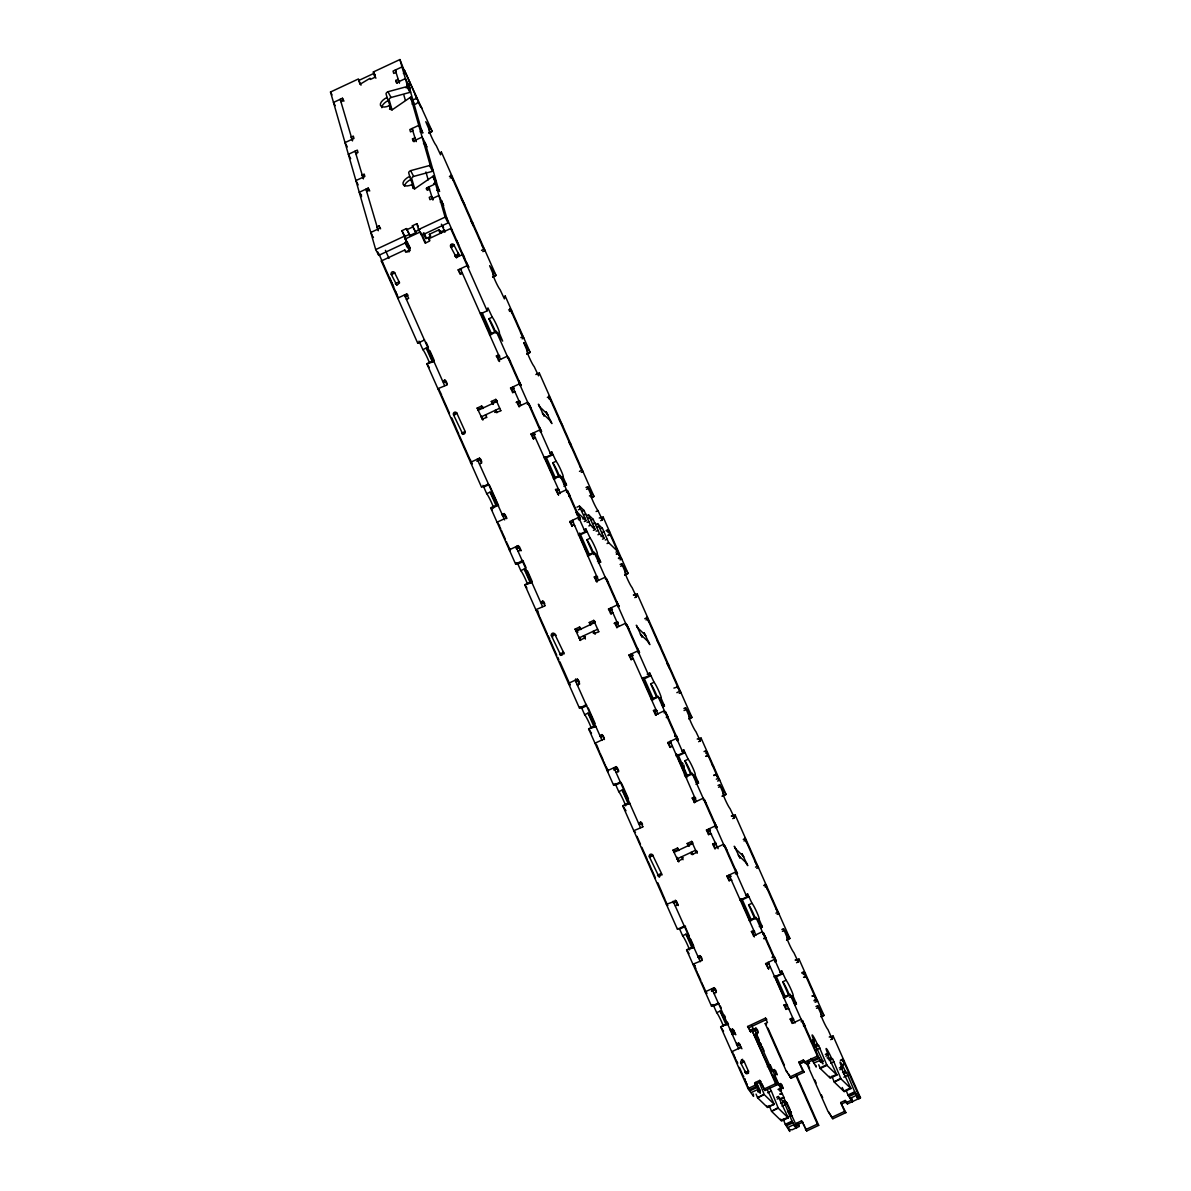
<?xml version="1.0" encoding="UTF-8"?>
<svg xmlns="http://www.w3.org/2000/svg" width="1191" height="1191" viewBox="0 0 1191 1191"><rect width="100%" height="100%" fill="white"/><g stroke="black" fill="none" stroke-linecap="round" stroke-linejoin="round"><path stroke-width="1.5" d="M584.319 521.554L586.091 520.69L577.114 512.175L575.863 512.755M588.488 514.959L595.187 529.504M597.956 534.759L599.579 533.91L604.284 538.377L597.569 523.638L602.601 528.625L608.646 542.664L617.608 551.373L615.941 552.162M441.265 151.942L440.566 154.8L436.219 145.54A8.679 0.774 64.9 0 1 431.276 136.355A8.679 0.774 64.9 0 1 429.355 130.072L425.783 121.705L432.095 131.233L428.745 132.797M424.577 339.926L417.728 343.216L418.041 342.353M480.807 312.667L480.494 313.918L487.208 310.777L487.923 307.918L492.27 317.178A8.679 0.774 64.9 0 1 497.198 326.364A8.679 0.774 64.9 0 1 499.118 332.646L502.647 341.088L496.379 331.485L490.052 335.222M505.118 295.993L504.403 298.867L500.056 289.607A8.679 0.774 64.9 0 1 495.114 280.421A8.679 0.774 64.9 0 1 493.193 274.138L489.635 265.682L495.932 275.3L492.583 276.863M488.414 483.993L481.581 487.283L426.825 363.731L433.539 360.59M535.861 374.525L539.3 372.977L538.511 375.82L534.163 366.56A8.679 0.774 64.9 0 1 529.221 357.374A8.679 0.774 64.9 0 1 527.3 351.092L523.727 342.636M522.655 560.41L515.673 564.236L516.105 562.837M544.644 456.734L544.332 457.984L551.046 454.843L551.761 451.97L556.108 461.23A8.679 0.774 64.9 0 1 561.035 470.43A8.679 0.774 64.9 0 1 562.956 476.713L566.544 485.124L560.217 475.551L553.904 479.288M578.35 534.908L585.153 531.796L585.853 528.923L590.2 538.183A8.679 0.774 64.9 0 1 595.143 547.384A8.679 0.774 64.9 0 1 597.063 553.651L600.636 562.107M600.666 520.675L602.348 519.886L603.048 517.013L600.949 517.996M579.6 708.332L579.957 706.888M586.493 704.462L579.511 708.303L524.769 584.751L531.484 581.61M634.773 597.629L636.441 596.84L637.155 593.967L634.222 595.336M613.693 785.286L613.961 784.199M642.455 678.289L648.991 675.863L649.705 672.989L654.053 682.249A8.679 0.774 64.9 0 1 658.98 691.45A8.679 0.774 64.9 0 1 660.901 697.718L664.474 706.144M620.451 781.966L613.618 785.256L588.607 728.818L595.321 725.676M676.369 755.957L676.726 754.528M685.942 777.261L692.269 773.51L698.566 783.127L695.008 774.671A8.679 0.774 64.9 0 0 693.088 768.403A8.679 0.774 64.9 0 0 688.145 759.203L683.798 749.943L683.098 752.816L676.294 755.928M698.611 741.68L700.293 740.906L700.993 738.033L698.477 739.209M677.545 929.337L677.753 928.444M684.304 926.017L677.456 929.322L622.714 805.771L629.429 802.63M732.703 818.634L734.385 817.86L735.1 814.986M718.396 1002.971L711.563 1006.276L712.039 1004.683M740.221 900.024L740.564 898.58M749.779 921.328L756.106 917.576L762.404 927.193L758.846 918.737A8.679 0.774 64.9 0 0 756.925 912.455A8.679 0.774 64.9 0 0 751.983 903.269L747.635 894.009L746.936 896.883L740.132 899.994M774.314 976.977L774.537 976.069M774.239 976.948L781.028 973.836L781.743 970.963L786.09 980.223A8.679 0.774 64.9 0 1 791.018 989.408A8.679 0.774 64.9 0 1 792.938 995.691L796.466 1004.147L790.199 994.53L783.886 998.266M768.805 1068.58L770.354 1065.32L767.421 1066.704M796.541 962.7L798.223 961.911L798.938 959.053M830.648 1039.654L832.33 1038.865L833.03 1036.006M587.58 486.702L591.138 495.158A8.679 0.774 64.9 0 0 593.058 501.426A8.679 0.774 64.9 0 0 598.001 510.626L602.348 519.886M636.441 596.84L632.093 587.58A8.679 0.774 64.9 0 1 627.166 578.379A8.679 0.774 64.9 0 1 625.245 572.112L621.672 563.656L627.985 573.258L624.62 574.836M601.797 735.502L600.874 735.859M700.293 740.906L695.931 731.646A8.679 0.774 64.9 0 1 691.003 722.446A8.679 0.774 64.9 0 1 689.083 716.178L685.51 707.722L691.822 717.324L688.889 718.709M734.385 817.86L730.038 808.6A8.679 0.774 64.9 0 1 725.096 799.399A8.679 0.774 64.9 0 1 723.175 793.117L719.617 784.675L725.915 794.278L722.148 796.05M731.423 1029.843L733.835 1033.386L732.078 1034.22M798.223 961.911L793.876 952.651A8.679 0.774 64.9 0 1 788.948 943.466A8.679 0.774 64.9 0 1 787.028 937.183L783.455 928.727L789.767 938.344L786.819 939.714M754.871 1035.098L755.511 1036.84L754.662 1037.227M788.263 1117.887L778.274 1108.211L771.56 1111.352L781.549 1121.029L788.263 1117.887L778.244 1096.449L784.318 1102.494L792.268 1121.758L796.496 1128.309L795.528 1124.989L796.526 1125.867L789.559 1110.727L787.459 1111.709M812.932 1040.115L822.966 1061.464L821.284 1062.253M818.738 1064.754L820.242 1068.476L830.246 1078.153L836.96 1075.011L827.016 1053.603L828.311 1054.854L825.884 1056.179M850.94 1088.559L840.95 1078.882L834.236 1082.024L844.225 1091.7L850.94 1088.559L840.92 1067.121L842.29 1068.401L840.623 1069.19M412.056 104.049L413.113 103.304A2.486 1.191 -27.9 0 1 413.739 102.962L410.701 97.2A2.486 1.191 -27.9 0 0 410.076 97.543L393 109.259A2.486 1.191 -27.9 0 1 390.425 109.14L389.427 105.642A8.679 4.183 -27.9 0 1 380.42 105.21A8.679 4.183 -27.9 0 1 387.075 97.454L386.063 93.94A2.486 1.191 -27.9 0 1 387.968 91.737L406.935 86.601A2.486 1.191 -27.9 0 0 407.59 86.347L410.627 92.109A2.486 1.191 -27.9 0 1 409.972 92.362L391.02 97.498A2.486 1.191 -27.9 0 0 389.115 99.716L392.107 110.153M433.613 183.697L435.757 182.238A2.486 1.191 -27.9 0 1 436.382 181.881L433.33 176.119A2.486 1.191 -27.9 0 0 432.705 176.462L415.629 188.193A2.486 1.191 -27.9 0 1 413.069 188.059L412.056 184.56A8.679 4.183 -27.9 0 1 403.049 184.129A8.679 4.183 -27.9 0 1 409.704 176.372L408.707 172.874A2.486 1.191 -27.9 0 1 410.612 170.655L429.564 165.519A2.486 1.191 -27.9 0 0 430.219 165.266L433.271 171.028A2.486 1.191 -27.9 0 1 432.616 171.281L413.649 176.417A2.486 1.191 -27.9 0 0 411.758 178.635L414.751 189.086M426.155 188.818L428.284 187.359M403.377 73.47L405.059 72.681L399.908 59.55L373.349 71.966L374.882 77.326L370.401 79.425L370.073 78.264L359.965 84.308L358.431 78.948L330.502 92.02L375.701 249.589L378.753 255.35L406.667 242.294L401.933 230.682L406.414 228.598L409.793 235.52L415.763 232.736L412.384 225.799L416.865 223.7L418.383 226.588M415.763 232.736L415.436 231.56L419.902 229.476M510.373 550.882L509.718 549.632M598.492 580.374L572.395 520.318M608.035 771.634L607.648 770.651M696.437 801.379L670.325 741.323M795.022 1023.024L768.269 962.343M733.105 1053.082L732.123 1051.534M749.735 1089.616L747.888 1086.594M842.915 1061.553L844.166 1060.958L842.439 1059.29L840.34 1060.273M375.076 74.691L373.795 73.44L358.863 80.422L360.992 85.201M399.908 59.55L402.007 66.919L393.06 71.103L393.73 73.44L395.963 72.398M343.976 101.131L342.457 98.243L333.495 102.441L335.207 105.686M340.879 101.637L343.127 100.595L342.457 98.243M406.533 75.048L402.007 66.919L405.372 78.606L396.409 82.789L395.74 80.452L397.973 79.41L399.506 82.298M406.741 85.157L408.409 84.367L410.106 88.625L409.079 86.705M407.114 86.05L410.895 84.903M406.071 87.866L409.436 86.288M413.143 99.687L416.939 98.525M415.421 104.257L418.354 102.262L422.031 108.351M355.752 153.505L358 152.463L357.33 150.126L348.368 154.309L350.66 158.626M410.701 97.2L418.77 125.368L409.823 129.551L410.493 131.888L412.726 130.846M420.14 131.918L421.822 131.129L408.409 84.367L405.372 78.606L407.59 86.347M421.152 128.792L422.835 133.05L418.77 125.368L422.12 137.054L413.173 141.238L412.503 138.9L414.736 137.858L416.269 140.746M428.909 133.02L432.259 131.442L404.285 69.971L420.736 107.101M423.49 143.605L425.172 142.816L426.854 147.074L425.842 145.153M369.746 190.977L368.213 188.089L359.265 192.287L361.543 196.604M366.649 191.483L368.882 190.426L368.213 188.089M449.439 176.432L451.106 175.643L483.754 249.321L481.521 250.363M433.33 176.119L435.534 183.816L426.586 187.999L427.256 190.337L429.489 189.295M450.168 177.95L452.401 176.893L450.689 175.226L453.071 180.064M436.903 190.366L438.586 189.577L425.172 142.816L422.12 137.054L430.219 165.266M442.605 203.601L443.618 205.522L438.884 195.503L429.936 199.686L429.266 197.349L431.499 196.307L433.033 199.195M380.599 228.821L379.066 225.933L376.832 226.975L378.351 229.863M440.253 202.053L441.682 200.788M406.756 229.759L412.726 226.975M375.701 249.589L403.615 236.533M404.315 236.235L405.193 236.28M441.935 201.264L448.144 222.896L421.584 235.312L418.532 229.55L445.092 217.134L435.534 183.816L439.598 191.498L437.916 187.24M406.667 242.294L404.985 236.443L409.466 234.359L406.414 228.598M417.728 343.216L381.299 260.993L404.732 250.021L405.714 252.239L410.195 250.14L405.238 238.974L420.17 231.992L425.113 243.158L429.594 241.073L428.611 238.855L450.689 228.523L451.985 229.774M430.651 236.83L429.341 234.314L439.047 229.774L441.132 232.811M405.029 242.413L406.875 246.597L409.123 245.554M439.122 231.59L440.342 231.024M423.4 233.094L425.842 238.617L430.323 236.518M439.047 229.774L440.015 231.977L444.824 230.205M407.158 251.807L409.123 250.884M450.838 247.162L454.352 245.406M457.954 252.403L459.309 255.484L453.95 245.018A1.861 1.801 -45.9 0 0 451.523 244.14A1.861 1.801 -45.9 0 0 450.585 246.597L456.391 257.464L463.105 254.323L464.639 258.328M482.817 251.614L485.05 250.572L481.804 244.899M405.014 296.574L407.992 295.174L406.697 293.924L397.749 298.122L398.39 298.747M462.376 273.215L460.143 274.258L458.178 269.836L467.14 265.653L468.867 267.32L466.47 262.482M406.414 299.388L408.662 298.346L406.697 293.924M492.746 277.086L496.096 275.508L441.355 151.957M419.009 341.132L422.879 349.633L426.229 348.07A8.679 0.774 64.9 0 1 431.767 358.64M495.084 332.661L488.905 318.741L492.27 317.178M508.602 309.958L510.284 309.184L522.521 336.8L520.854 337.589M509.48 311.417L511.579 310.434L509.852 308.767L512.249 313.605M489.501 334.418L496.215 331.277L550.971 454.813M522.134 338.839L523.817 338.05L520.571 332.378M446 381.165L444.868 380.063L442.635 381.12L443.93 382.371L446.03 381.388M499.446 361.498L496.364 355.975L498.597 354.933L499.639 355.945M496.364 355.975L497.644 357.226L499.61 356.317M447.235 384.872L437.871 388.683L438.854 389.621M498.314 360.397L507.277 356.213L510.522 361.885M507.44 357.985L508.557 357.464L520.809 385.095L519.961 385.482M526.675 353.816L530.04 352.253L523.817 342.666M526.839 354.025L530.203 352.462L505.192 296.023M512.845 392.762L510.552 388.028L519.514 383.844L521.241 385.512L518.844 380.673M510.552 388.028L511.847 389.278L513.946 388.296M482.757 419.857L477.144 408.111L481.611 406.012L482.965 407.411M492.94 404.315L491.317 401.471L495.798 399.387L497.391 401.322M512.517 392.449L515.078 391.705M477.144 408.111L478.425 409.362L482.906 407.262M491.317 401.471L492.612 402.722L497.079 400.638M478.097 410.329L496.751 401.605M499.699 408.23L481.045 416.954L482.757 418.622M519.038 406.756L516.76 402.022L518.993 400.98L519.886 401.843M494.712 412.414L496.528 411.565L497.019 412.667M516.09 402.409L519.633 400.757M482.042 419.158L486.836 417.371M496.528 411.565L495.233 410.314L496.215 412.533L501.009 410.746M516.76 402.022L518.055 403.273L520.05 401.992M518.725 406.444L527.673 402.26L530.918 407.932M527.285 404.285L528.968 403.511L541.205 431.127L540.089 431.663M547.369 397.452L549.051 396.663L581.699 470.341L579.466 471.383M548.664 398.702L550.346 397.913L548.619 396.246L551.016 401.084M480.613 459.25L479.482 458.163L470.519 462.346L472.246 464.014L470.281 459.592M533.33 438.884L530.963 434.075L539.91 429.877L541.637 431.544L539.255 426.706M476.847 461.245L480.777 459.413M530.963 434.075L532.258 435.325L535.057 434.015M481.76 462.897L479.526 463.939M532.928 438.496L535.488 437.752M549.661 452.952L551.761 451.97M493.61 507.857A8.679 0.774 64.9 0 0 490.186 499.758A8.679 0.774 64.9 0 0 486.717 493.699L483.769 487.074L488.816 484.707M555.2 477.502L546.446 457.746L553.16 454.605M486.717 493.699L490.067 492.136A8.679 0.774 64.9 0 1 496.037 503.748M559.175 477.308L552.743 462.808L556.108 461.23M497.376 504.656L490.662 507.798L515.673 564.236M553.339 478.484L560.053 475.343L585.064 531.767M560.44 477.889L562.956 476.713M581.312 472.365L582.995 471.591L579.749 465.919M563.805 484.32L565.904 483.338M505.341 514.854L504.046 513.604L501.813 514.646L503.093 515.897L505.58 515.405M558.46 494.875L555.527 489.516L558.088 488.772M563.924 486.3L566.484 485.154M555.527 489.516L556.822 490.766L559.055 489.709L558.251 488.935M506.651 518.636L505.996 518.011L497.049 522.209L498.448 523.564M557.492 493.923L566.44 489.739L570.117 495.828L568.866 496.424M566.469 491.585L567.735 490.99L579.972 518.621L578.305 519.41M566.484 492.196L568.167 491.407M585.972 487.521L587.654 486.732L593.877 496.319L591.361 497.496M568.851 495.798L570.117 495.828M586.523 489.307L588.205 488.518M589.456 495.947L591.138 495.158M591.525 497.704L594.041 496.528L539.3 372.977M576.95 507.202L579.466 506.026L584.156 510.611L590.155 524.591L595.187 529.548L593.416 530.352M578.379 509.793L580.479 508.81L586.076 520.646M581.923 511.415L584.022 510.433M577.173 514.586L578.454 514.616L580.404 519.038L578.722 519.827M577.188 515.212L578.454 514.616M509.286 549.84L518.249 545.642L519.901 547.726M572.008 526.288L569.73 521.554L578.692 517.37L580.404 519.038M584.126 514.765L585.808 513.976M516.179 548.47L519.544 546.892M569.73 521.554L571.025 522.804L573.258 521.762M586.88 515.629L588.562 514.84L593.252 519.41L599.579 533.91M516.477 548.947L517.728 548.366L516.745 546.148M596.11 511.505L598.001 510.626M582.89 518.963L584.989 517.981M521.018 550.852L520.199 550.063L518.293 551.418M571.695 525.975L573.928 524.933L574.658 525.633M587.892 518.413L589.575 517.623M591.436 520.035L593.118 519.246M587.074 522.417L588.756 521.628M599.252 518.04L600.934 517.251M593.222 523.564L594.904 522.775M588.86 525.946L590.542 525.171M584.185 529.712L585.853 528.923M595.976 524.427L597.659 523.638M592.403 527.568L594.086 526.794M527.464 584.081A8.679 0.774 64.9 0 0 524.01 576.146A8.679 0.774 64.9 0 0 520.809 570.653L517.877 564.028L523.325 561.467M589.307 554.455L580.553 534.699L587.267 531.558M596.989 527.211L598.671 526.422M600.532 528.834L602.274 528.119M596.17 531.216L597.852 530.442M601.902 532.571L604.001 531.588M606.115 530.561L607.797 529.772L609.524 531.439L607.842 532.228M520.809 570.653L524.174 569.075A8.679 0.774 64.9 0 1 527.241 574.3A8.679 0.774 64.9 0 1 530.665 582.086M593.014 553.681L586.85 539.761L590.2 538.183M606.547 530.978L608.229 530.189L620.466 557.82L618.784 558.609M601.083 536.575L603.182 535.593M608.08 534.982L610.179 534.61L608.08 535.593M602.512 539.166L604.209 538.406M605.266 540.029L606.948 539.24M607.053 543.572L608.675 542.709M587.446 555.438L594.16 552.282L648.901 675.833M597.48 561.467L599.996 560.291M616.402 553.77L618.516 553.398L616.417 554.381M598.448 563.06L600.577 562.107M618.352 558.192L620.035 557.403L621.762 559.07L620.079 559.859M620.079 564.474L621.762 563.685M544.108 602.333L542.813 601.083L540.58 602.125L541.86 603.375L544.108 602.333L544.838 603.986M596.661 581.803L594.294 576.995L596.542 575.953L597.257 576.652M620.63 566.261L622.298 565.472M594.294 576.995L595.589 578.245L597.674 577.04M545.091 605.817L535.816 609.688L537.543 611.355M596.259 581.416L605.207 577.233L608.467 582.89M537.677 610.685L539.151 615.553M605.385 579.005L606.502 578.484L618.739 606.1L617.623 606.621M624.784 575.045L628.148 573.481L603.137 517.043M633.359 594.994L635.041 594.205M610.938 613.931L608.497 609.048L617.459 604.849L619.171 606.517L616.789 601.678M608.497 609.048L609.792 610.298L612.174 609.182M580.3 640.49L575.074 629.131L579.555 627.032L580.612 628.044M590.557 625.022L589.262 622.491L593.728 620.392L594.949 621.568M610.462 613.469L613.023 612.725M575.074 629.131L576.37 630.381L580.568 628.416M589.262 622.491L590.542 623.742L595.024 621.642M576.057 631.334L594.711 622.61M597.644 629.235L578.99 637.959L580.717 639.641M614.705 623.042L616.938 622L618.233 623.25L616 624.292L614.705 623.042L616.983 627.776M585.347 638.942L583.471 635.875L585.376 636.843M593.252 633.15L594.473 632.585L595.202 634.237M614.05 623.414L617.593 621.762M579.972 640.177L584.453 638.078M594.473 632.585L593.178 631.334L594.16 633.538L598.954 631.766M616.655 627.463L625.617 623.265L628.863 628.937M625.781 625.052L626.913 624.516L639.15 652.147L638.034 652.668M644.763 618.725L646.996 617.682L679.644 691.346L676.845 692.656M646.043 619.975L648.291 618.933L646.564 617.266L648.946 622.104M578.231 679.957L577.412 679.168L568.464 683.366L570.191 685.033L559.904 661.824M631.185 659.814L628.908 655.08L637.855 650.896L639.582 652.564L637.185 647.725M575.908 681.728L578.156 680.686M628.908 655.08L630.203 656.345L632.987 655.035M579.704 683.902L577.144 684.646L577.948 685.42M630.858 659.501L633.418 658.772M647.175 674.166L649.705 672.989M591.302 728.133A8.679 0.774 64.9 0 0 587.863 720.213A8.679 0.774 64.9 0 0 584.647 714.719L581.714 708.079L586.746 705.727M653.144 698.521L644.391 678.766L651.105 675.625M584.647 714.719L588.012 713.141A8.679 0.774 64.9 0 1 593.758 724.247M656.866 697.747L650.688 683.828L654.053 682.249M673.898 688.085L677.679 686.939M651.283 699.489L657.998 696.348L683.009 752.786M679.257 693.385L680.939 692.596L677.247 686.522M661.734 705.34L663.834 704.357M601.991 734.609L599.743 735.666L601.038 736.916L603.271 735.859L601.991 734.609L604.433 739.507M655.75 715.255L653.472 710.521L655.705 709.479L656.837 710.565M662.717 706.933L664.429 706.174L658.161 696.571L651.834 700.308M653.472 710.521L654.767 711.771L656.866 710.789M603.941 739.03L594.994 743.229L596.125 744.315M655.422 714.942L664.384 710.759L668.062 716.848L666.379 717.637M663.997 712.799L665.68 712.01L677.917 739.641L676.801 740.162M665.263 712.813L666.111 712.426M683.917 708.526L685.599 707.752M666.379 717.012L668.062 716.848M684.051 710.521L686.15 709.538M689.053 718.917L691.986 717.533L637.23 593.996M674.702 735.8L676.384 735.636L678.349 740.058L677.084 740.638M674.716 736.41L676.384 735.636M607.231 770.845L616.194 766.662L617.474 767.912L614.124 769.475M670.042 747.382L667.675 742.574L676.622 738.39L678.349 740.058M667.675 742.574L668.97 743.824L671.203 742.782M613.99 770.16L615.673 769.371L614.943 767.719M618.71 771.634L616.223 772.438M669.625 746.995L672.349 746.415M697.197 739.06L698.879 738.271M681.699 750.925L683.798 749.943M625.647 805.831A8.679 0.774 64.9 0 0 622.223 797.717A8.679 0.774 64.9 0 0 618.754 791.673L615.821 785.033L621.27 782.487M687.252 775.475L678.498 755.719L685.212 752.578M704.06 751.581L705.742 750.792L707.454 752.459L705.787 753.248M618.754 791.673L622.119 790.095A8.679 0.774 64.9 0 1 628.267 802.198M690.959 774.701L684.795 760.781L688.145 759.203M705.593 756.196L708.124 755.63L706.442 756.419M685.391 776.443L692.105 773.301L746.846 896.853M696.259 782.085L697.941 781.311M713.915 774.984L716.446 774.418L713.93 775.594M695.976 784.273L698.492 783.097M716.297 779.212L717.979 778.423L719.706 780.09L717.607 781.073M718.024 785.479L719.692 784.705M642.053 823.353L640.758 822.103L638.51 823.145L639.805 824.395L642.053 823.353L642.53 824.455M692.239 798.015L694.472 796.958L695.767 798.208L693.534 799.265L692.239 798.015L694.517 802.749M718.56 787.281L720.242 786.492M643.036 826.837L633.761 830.708L635.488 832.375M694.204 802.436L703.152 798.238L706.397 803.91M703.33 800.01L704.447 799.489L716.684 827.12L715.285 827.775M722.312 796.258L726.078 794.486L701.082 738.063M731.304 816.014L732.971 815.225M732.152 816.356L735.175 815.016L789.931 938.553L786.566 940.131M708.719 834.787L706.442 830.053L715.389 825.869L717.116 827.537L714.734 822.698M706.442 830.053L707.737 831.303L710.387 830.067M678.408 861.659L673.019 850.136L677.5 848.052L678.304 848.826M688.666 846.191L687.192 843.511L691.673 841.412L692.567 842.275M708.392 834.474L710.64 833.432L711.533 834.295M673.019 850.136L674.314 851.386L678.23 849.555M687.192 843.511L688.487 844.761L692.686 842.796M674.002 852.354L692.656 843.63M683.038 859.723L681.416 856.895L683.306 857.862M691.197 854.17L692.403 853.605L692.834 854.572M714.928 848.796L712.65 844.062L715.538 842.781M677.917 861.197L682.398 859.098M692.403 853.605L691.108 852.354L692.09 854.557L696.571 852.458L697.301 853.173M712.65 844.062L713.93 845.312L716.178 844.255L715.374 842.469M714.6 848.483L723.562 844.285L726.808 849.957M723.443 846.191L724.843 845.536L737.095 873.167L735.413 873.956M743.258 839.476L744.941 838.702L757.178 866.319L755.496 867.108M743.988 840.995L746.221 839.953L744.509 838.285L746.891 843.124M675.922 900.738L666.409 904.386L667.541 905.473M729.13 880.834L726.838 876.1L735.8 871.916L737.527 873.584L735.13 868.745M673.287 903.016L676.652 901.438L677.143 902.54M726.838 876.1L728.133 877.35L730.932 876.04M678.289 905.547L677.322 904.609L675.401 905.964M728.803 880.521L731.036 879.479L731.855 880.253M756.791 868.358L758.473 867.569L755.213 861.897M763.654 885.523L765.337 884.734L777.589 912.366L775.907 913.155M745.536 894.992L747.635 894.009M764.95 886.774L766.632 885.985L764.905 884.317L767.302 889.156M689.485 949.882A8.679 0.774 64.9 0 0 686.076 941.783A8.679 0.774 64.9 0 0 682.592 935.739L679.659 929.099L685.54 926.36M751.089 919.526L742.335 899.771L749.05 896.629M682.592 935.739L685.956 934.161A8.679 0.774 64.9 0 1 689.157 939.654A8.679 0.774 64.9 0 1 692.596 947.589M754.796 918.767L748.633 904.832L751.983 903.269M693.266 946.696L686.552 949.837L711.563 1006.276M749.228 920.509L755.943 917.368L780.954 973.806M777.202 914.405L778.869 913.616L775.624 907.944M759.263 926.553L761.778 925.362M700.889 956.567L699.921 955.629L697.688 956.671L698.983 957.921L701.082 956.939M754.171 936.736L751.417 931.541L753.65 930.499L754.543 931.347M697.971 957.266L698.819 956.879M760.647 927.953L762.329 927.164M751.417 931.541L752.697 932.791L754.528 931.943M702.214 960.363L692.939 964.234L693.787 965.067M753.367 935.962L762.329 931.779L766.007 937.868L763.907 938.836M694.651 965.291L694.993 967.211M762.776 933.416L763.61 933.029L775.862 960.646L774.745 961.182M695.068 965.707L694.011 965.276M762.791 934.027L764.041 933.446M781.862 929.546L783.529 928.757M763.893 938.225L766.007 937.868M782.413 931.347L784.08 930.558M772.215 957.013L774.329 956.641L776.294 961.063L774.612 961.852M772.23 957.624L774.329 956.641M705.176 991.865L714.124 987.681L715.181 988.694M768.463 968.864L765.619 963.593L774.567 959.395L776.294 961.063M711.503 990.763L715.419 988.932M765.619 963.593L766.9 964.844L768.582 964.055M711.518 991.374L713.617 990.391L712.873 988.738M716.416 992.416L713.856 993.145L714.66 993.919M767.57 968.015L770.13 967.271M795.141 960.08L796.824 959.291M795.99 960.422L799.012 959.068L824.023 1015.506L821.09 1016.891M779.643 971.945L781.743 970.963M723.339 1026.106A8.679 0.774 64.9 0 0 719.9 1018.186A8.679 0.774 64.9 0 0 716.699 1012.678L713.751 1006.053L719.215 1003.507M785.182 996.48L776.428 976.724L783.157 973.583M802.005 972.6L803.672 971.811L805.399 973.479L803.3 974.461M716.699 1012.678L720.049 1011.114A8.679 0.774 64.9 0 1 726.019 1022.727M788.904 995.721L782.725 981.786L786.09 980.223M802.005 973.211L804.104 972.228L816.356 999.859L814.108 1000.902M803.538 977.216L806.069 976.65L804.387 977.439M727.359 1023.65L720.644 1026.791L748.022 1088.559L753.546 1096.36L753.322 1093.933M783.321 997.462L790.035 994.321L817.413 1056.089L822.892 1063.905L821.969 1060.63L822.966 1061.464M789.588 997.254L792.938 995.691M732.495 1029.113L730.247 1030.17L731.542 1031.421L733.79 1030.364L735.74 1034.785L732.495 1029.113L733.79 1030.364M789.469 1009.655L788.174 1008.405L785.941 1009.447L783.976 1005.025L786.626 1004.37M783.976 1005.025L785.271 1006.276L787.504 1005.234L786.864 1004.608M731.527 1032.433L733.209 1031.644L732.405 1029.843M793.787 1003.298L795.886 1002.316M811.86 996.004L814.391 995.438L812.709 996.212M747.591 1026.508L765.5 1018.126L766.781 1019.377L748.886 1027.759L747.591 1026.508L750.836 1032.165L748.886 1027.759M794.754 1004.906L796.437 1004.117M734.445 1033.535L732.539 1034.89M751.566 1029.545L753.248 1028.756L754.96 1030.423L756.955 1034.934M814.242 1000.217L815.924 999.443L817.636 1001.11L815.12 1002.286M749.541 1030.915L755.913 1028.131L756.88 1029.069M802.392 1020.508L818.708 1057.34L805.652 1063.459L803.374 1059.99L798.908 1062.089L804.119 1072.183L791.047 1078.287L786.105 1070.739L765.217 1023.59L767.451 1022.548L765.5 1018.126M753.293 1031.212L756.642 1029.649M775.937 1071.647L775.564 1070.828L773.331 1071.87L772.036 1070.62L755.63 1033.594L758.191 1032.865M754.543 1035.232L760.409 1043.42M815.954 1006.499L817.636 1005.71L823.859 1015.298L821.343 1016.474M739.983 1044.358L738.688 1043.108L736.455 1044.165L737.75 1045.415L740.236 1044.924M790.184 1019.02L792.417 1017.977L793.712 1019.228L791.479 1020.285L790.184 1019.02L792.134 1023.441L801.096 1019.258L804.774 1025.347L803.508 1025.942M816.505 1008.301L818.187 1007.512L817.636 1005.71M731.706 1051.727L740.653 1047.529L741.948 1048.78M801.141 1021.714L802.808 1020.925M759.084 1045.609L760.796 1044.016M759.248 1045.817L761.347 1044.835L760.945 1043.926M803.508 1025.317L804.774 1025.347M741.368 1059.901L742.633 1059.305M810.505 1041.232L813.021 1040.056L814.316 1041.306L812.634 1042.095M811.473 1042.84L813.572 1041.857M746.995 1073.731L748.677 1072.942M767.406 1065.96L768.24 1065.558L769.654 1068.193M829.234 1037.033L830.916 1036.244L827.983 1029.605A8.679 0.774 64.9 0 1 823.041 1020.419A8.679 0.774 64.9 0 1 821.12 1014.137L818.187 1007.512M830.514 1037.182L833.119 1036.021L860.498 1097.804L856.612 1099.621M813.974 1045.802L817.324 1044.224L818.664 1045.534L826.956 1065.335L836.96 1075.011M745.03 1080.148L745.164 1079.299M815.269 1047.053L818.619 1045.475M772.036 1070.62L774.269 1069.578L775.564 1070.828M816.252 1049.881L820.033 1048.11M755.258 1082.515L759.724 1080.416L761.019 1081.666L756.538 1083.765L755.258 1082.515L757.521 1085.969L749.318 1089.81L748.29 1087.502M781.892 1085.09L779.539 1085.864L778.244 1084.614L774.001 1075.041L776.234 1073.984L777.128 1074.848M800.188 1063.34L804.669 1061.241M799.623 1064.025L804.654 1061.657M748.022 1088.559L756.225 1084.718M803.374 1059.99L804.357 1062.208L817.413 1056.089M825.333 1054.392L827.016 1053.603M750.226 1090.688L756.94 1087.547L760.29 1093.204L759.382 1089.914L760.29 1090.792L758.191 1091.775M846.459 1101.705L845.163 1100.454L840.682 1102.538L845.893 1112.632L832.837 1118.736L827.894 1111.188L807.007 1064.039L809.567 1063.31M811.101 1058.457L812.902 1061.36L819.616 1058.218M751.283 1092.564L757.997 1089.423M812.902 1061.36L813.885 1063.072L820.673 1060.094M758.116 1090.494L759.382 1089.914M819.959 1061.568L821.969 1060.63M757.893 1091.12L760.26 1090.748M820.569 1061.791L822.668 1060.809M757.938 1091.775L759.62 1090.986M821.046 1062.253L822.296 1061.657M763.639 1089.259L775.624 1083.661L776.904 1084.912L764.935 1090.509L759.724 1080.416M789.767 1077.036L802.823 1070.932L804.119 1072.183M828.385 1059.156L831.318 1057.772L832.837 1059.335L840.95 1078.882M829.249 1060.6L832.613 1059.022M778.244 1084.614L780.477 1083.572L781.772 1084.822M766.691 1105.635L767.257 1106.826L774.254 1104.295L767.555 1107.481L757.565 1097.804L764.027 1094.038L759.024 1081.592M820.003 1067.895L826.703 1064.724M767.57 1092.743L771.351 1090.986L769.58 1088.008M830.663 1063.221L834.028 1061.657M757.565 1097.804L764.28 1094.663L774.284 1104.34M820.242 1068.476L826.956 1065.335M778.095 1089.408L779.763 1088.619L780.73 1089.557M778.527 1089.825L782.442 1087.993L783.082 1088.619M841.203 1060.496L842.871 1059.707L859.202 1096.554L856.746 1097.7M779.807 1091.075L781.49 1090.286M779.629 1094.023L782.159 1093.457L783.961 1097.507L781.862 1098.489M842.722 1064.501L844.836 1064.129L843.154 1064.918M780.477 1094.246L782.159 1093.457M776.651 1097.268L778.333 1096.479M839.327 1067.94L841.01 1067.151M777.202 1099.055L778.884 1098.266M839.878 1069.726L841.561 1068.952M781.847 1097.879L783.961 1097.507M829.368 1076.322L829.933 1077.498L836.663 1074.356M842.588 1072.6L845.312 1071.319L846.697 1072.689L854.944 1092.43L859.039 1098.906L858.205 1095.705L860.498 1097.804M780.567 1103.476L783.931 1101.898M843.66 1073.954L846.607 1072.57M782.963 1102.687L785.479 1101.511L786.67 1102.658M771.53 1111.263L778.021 1107.585L771.351 1090.986M785.524 1103.968L786.581 1103.476M834.206 1081.949L840.697 1078.272M781.981 1106.097L785.345 1104.533M843.823 1077.17L848.022 1075.205M789.603 1113.168L791.286 1112.394M789.008 1116.324L791.524 1115.148M780.686 1119.183L781.251 1120.374L787.966 1117.232M842.231 1087.502L843.928 1091.045L850.642 1087.904M789.856 1116.533L791.955 1115.565M789.365 1129.768L789.782 1131.45L785.286 1124.274L792 1121.133M852.294 1101.169L852.458 1102.122L847.962 1094.961L854.676 1091.819M785.554 1124.899L792.268 1121.758M848.23 1095.571L854.944 1092.43M786.462 1125.778L793.176 1122.637M849.138 1096.449L855.853 1093.308M792.774 1129.485L799.31 1126.418L797.032 1122.964L801.513 1120.865L803.359 1123.366M787.519 1127.639L794.233 1124.498M850.195 1098.31L856.91 1095.169M793.935 1125.778L795.618 1124.989M851.997 1098.608L852.131 1100.692M857.029 1096.256L858.294 1095.675M797.032 1122.964L798.327 1124.215L802.808 1122.116M841.977 1103.789L846.176 1101.824M795.022 1126.463L795.856 1126.076M856.865 1097.536L858.532 1096.747M794.844 1126.656L798.015 1125.167M845.163 1100.454L846.146 1102.658L852.056 1099.889M792.223 1129.738L790.452 1129.634M846.146 1102.658L847.441 1103.908L855.853 1099.978M805.429 1129.708L817.398 1124.11L818.693 1125.361L806.724 1130.959L801.513 1120.865M831.541 1117.486L844.598 1111.382L845.893 1112.632M746.087 1073.329L740.772 1063.042A1.861 1.801 -45.9 0 1 741.71 1060.6A1.861 1.801 -45.9 0 1 744.122 1061.479L744.449 1061.791M408.945 80.482L410.463 84.487M414.974 94.104L416.508 98.109M461.393 198.852L464.654 204.524M472.812 222.94L471.085 221.273L473.482 226.111M456.629 240.284L458.595 244.706M440.015 231.977L440.908 232.841M429.341 234.314L430.561 235.476M461.498 269.836L460.426 268.794L500.548 359.354M428.611 238.855L429.906 240.106M458.178 269.836L460.783 274.034M405.238 238.974L406.533 240.225M406.875 246.597L408.171 247.847L409.719 247.132L410.344 248.309M409.079 251.256L408.409 250.601L409.019 251.986M404.732 250.021L406.027 251.271M559.338 419.872L562.584 425.544M539.359 406.414L547.964 414.751M542.292 413.039L550.912 421.391M514.095 388.236L512.8 386.986L520.958 405.402M570.757 443.96L569.03 442.293L571.412 447.131M381.299 260.993L382.594 262.243M391.586 274.659L391.258 274.347A1.861 1.801 -45.9 0 1 392.211 271.905A1.861 1.801 -45.9 0 1 394.623 272.769L394.95 273.081A1.861 1.801 -45.9 0 0 392.435 274.555M399.595 282.848L394.623 272.769L391.258 274.347L396.633 284.798A1.861 1.801 -45.9 0 0 396.901 285.23M389.636 277.577L393.625 286.718M397.079 294.951L395.233 290.798M534.923 434.685L533.196 433.018L560.38 493.506M482.921 408.543L481.611 406.012M486.509 415.793L485.526 414.855L486.509 417.058M572.514 521.033L573.481 521.971M457.165 413.471L456.838 413.158A1.861 1.801 -45.9 0 0 454.426 412.294A1.861 1.801 -45.9 0 0 453.473 414.736L462.927 434.402L462.421 433.256M453.801 415.049L456.838 413.158L465.324 431.886M451.836 417.967L458.892 434.432M478.961 460.872L477.234 459.205L504.627 519.901M657.283 640.892L660.529 646.564M637.319 627.419L645.924 635.756M640.252 634.059L648.872 642.396M612.457 609.658L610.745 607.991L618.903 626.406M668.687 664.98L666.975 663.313L669.357 668.151M632.868 655.705L631.141 654.038L657.998 714.213M517.728 548.366L516.001 546.699L542.53 606.547M580.866 629.548L579.555 627.032M712.292 765.024L713.588 766.275M669.908 741.531L671.099 742.678M556.063 635.428L554.783 634.178A1.861 1.801 -45.9 0 0 552.356 633.299A1.861 1.801 -45.9 0 0 551.418 635.741L560.872 655.422L559.859 653.115M552.713 637.006L551.418 635.741L554.783 634.178L564.236 653.844M680.835 763.52L680.523 763.208A2.486 2.412 -45.9 0 1 683.053 763.491M549.78 638.986L547.994 635.503M683.917 765.054L684.795 774.76M557.939 657.402L558.877 660.052M735.249 848.439L743.869 856.776M738.197 855.064L746.802 863.415M710.402 830.678L708.675 829.01L718.128 848.677M714.883 843.005L716.178 844.255M602.036 740.4L575.179 680.225L576.906 681.892L575.595 678.944M730.812 876.725L729.086 875.057L755.928 935.233M615.673 769.371L613.946 767.704L640.475 827.566M697.316 851.922L695.589 850.255L676.935 858.979L678.662 860.646L677.188 857.341M678.796 850.568L677.5 848.052M767.853 962.536L768.82 963.474M649.676 857.073L649.363 856.761A1.861 1.801 -45.9 0 1 650.301 854.319A1.861 1.801 -45.9 0 1 652.713 855.198L653.278 855.733A1.861 1.801 -45.9 0 0 650.524 856.984M662.166 874.864L652.713 855.198L649.363 856.761L658.817 876.427A1.861 1.801 -45.9 0 0 659.486 877.216M657.849 882.844L665.04 899.652M674.85 902.912L673.123 901.245L700.293 961.718M765.217 1023.59L766.513 1024.841M807.007 1064.039L808.138 1065.141M804.357 1062.208L805.652 1063.459M713.617 990.391L711.89 988.724L738.733 1048.899M755.63 1033.594L756.851 1034.771M706.04 992.698L706.903 993.532L706.531 992.698M786.105 1070.739L787.4 1071.989M828.534 1111.813L832.837 1118.736M741.1 1063.355L744.122 1061.479L748.335 1070.962M748.648 1071.275L744.851 1072.257L746.176 1073.701L745.134 1071.23M789.559 1110.727L791.405 1112.662L791.032 1111.813M737.095 1061.791L737.795 1063.25M756.94 1087.547L754.603 1083.453M789.008 1128.249L789.038 1128.934M832.33 1038.865L830.916 1036.244M600.547 562.078L594.324 552.505L587.997 556.242M434.09 361.409L426.988 363.955L428.165 365.741M428.552 366.352L429.326 367.543M497.942 505.475L491.213 508.617M491.615 509.212L492.389 510.403M532.035 582.429L524.933 584.96L525.707 586.166M526.094 586.761L526.884 587.967M595.872 726.48L588.771 729.026L590.334 731.423M590.721 732.018L591.495 733.224M629.979 803.434L622.878 805.979L624.813 808.972M625.201 809.582L625.99 810.773M693.817 947.5L686.716 950.046L687.877 951.847M688.264 952.443L689.053 953.634M728.311 1025.049L727.522 1023.858L720.808 1026.999L723.533 1031.198M788.308 1073.567L791.047 1078.287M396.141 71.579L395.293 70.061L399.417 83.191M402.007 66.919L405.059 72.681M406.935 86.601L409.972 92.362M410.076 97.543L413.113 103.304M395.74 80.452L397.258 83.34M412.815 129.953L412.056 128.509L416.18 141.64M429.564 165.519L432.616 171.281M387.968 91.737L391.02 97.498M432.705 176.462L435.757 182.238M412.503 138.9L414.021 141.789M387.075 97.454L390.946 108.515A8.679 4.183 -27.9 0 1 389.502 109.11M373.349 71.966L374.867 74.854M389.427 105.642L390.946 108.515M445.092 217.134L448.144 222.896M429.579 188.401L428.82 186.957L432.929 200.088M410.612 170.655L413.649 176.417M409.704 176.372L413.575 187.449A8.679 4.183 -27.9 0 1 412.875 187.761M412.056 184.56L413.575 187.449M579.734 533.017L580.553 534.699M412.384 225.799L415.436 231.56M341.549 101.816L340.209 99.3L352.491 140.925M330.502 92.02L332.036 94.893M401.933 230.682L404.985 236.443M352.596 140.017L351.062 137.144L353.31 136.087L353.98 138.424L345.018 142.622L347.31 146.94M356.615 154.056L355.082 151.168L363.389 178.888M363.478 177.995L361.96 175.107L364.193 174.065L364.863 176.402L355.915 180.585L358.193 184.918M366.992 191.066L365.979 189.146L378.262 230.756M372.307 235.342L370.788 232.468L379.735 228.27L379.066 225.933M372.887 236.428L373.453 237.5M482.95 485.392L483.769 487.074M615.107 783.559L615.821 785.033M713.037 1004.564L713.751 1006.053M643.78 677.485L644.391 678.766M677.887 754.439L678.498 755.719M517.266 562.748L517.877 564.028M581.104 706.814L581.714 708.079M482.117 312.623L491.362 333.435M545.954 456.689L546.446 457.746M741.829 898.714L742.335 899.771M775.937 975.667L776.428 976.724M580.479 508.81L579.422 506.279M813.885 1063.072L816.222 1067.047L815.79 1065.35M767.153 1089.467L774.001 1103.729M756.583 1083.021L759.992 1090.137M706.174 751.208L718.411 778.84M607.797 529.772L609.747 534.193M618.084 552.981L620.035 557.403M705.742 750.792L707.692 755.213M716.014 774.001L717.979 778.423M803.672 971.811L805.637 976.233M813.959 995.021L815.924 999.443M842.439 1059.29L844.404 1063.712M547.116 413.917L546.133 411.714L551.895 423.594L550.048 420.557M645.046 634.937L644.063 632.719L649.824 644.614L647.993 641.562M742.99 855.957L742.008 853.739L747.769 865.634L745.923 862.582M540.223 407.248L538.377 404.196L544.138 416.091L543.156 413.873M638.153 628.267L636.322 625.215L642.068 637.111L641.1 634.892M736.098 849.272L734.251 846.235L740.013 858.115L739.03 855.912M846.697 1102.256L847.441 1103.908M840.682 1102.538L844.598 1111.382M446.685 217.834L468.435 266.903M450.689 228.523L487.134 310.762M442.665 225.739L443.588 227.809M450.719 244.661L451.821 247.147M441.399 224.191L444.943 232.2M454.962 254.785L455.959 257.048A1.861 1.801 -45.9 0 0 456.629 257.837M480.673 312.816L490.275 334.507M544.749 457.404L554.544 479.511M578.99 534.685L588.026 555.095M617.697 622.044L618.233 623.25M642.678 678.423L652.474 700.531M676.175 753.992L686.731 777.812M740.623 899.428L750.419 921.536M775.207 977.469L783.41 995.974M373.795 73.44L375.909 78.219M497.644 357.226L499.491 361.379M511.847 389.278L513.202 392.315M518.055 403.273L519.529 406.593M532.258 435.325L533.851 438.913M556.822 490.766L558.653 494.905M571.025 522.804L572.365 525.841M595.589 578.245L597.182 581.833M609.792 610.298L611.385 613.886M616 624.292L617.221 627.047M630.203 656.345L631.424 659.099M654.767 711.771L656.226 715.091M668.97 743.824L670.563 747.412M693.534 799.265L694.755 802.019M707.737 831.303L709.077 834.355M713.93 845.312L715.404 848.617M728.133 877.35L729.607 880.67M752.697 932.791L754.424 936.662M766.9 964.844L768.746 968.983M785.271 1006.276L786.581 1009.224M791.479 1020.285L792.774 1023.218M808.138 1060.511L809.24 1062.997M808.287 1065.29L809.597 1068.238M814.823 1080.029L816.133 1082.976M821.358 1094.767L822.653 1097.715M798.908 1062.089L802.823 1070.932M424.07 232.96L426.527 238.483M796.169 1074.52L818.693 1125.361M696.646 850.955L697.256 852.339M796.183 1076.217L817.398 1124.11M495.798 399.387L500.682 410.433M593.728 620.392L598.626 631.453M691.673 841.412L696.571 852.458M421.465 233.257L425.693 242.815M492.612 402.722L493.342 404.389M590.542 623.742L590.974 624.709M688.487 844.761L689.098 846.146M768.001 1028.205L784.422 1065.26M803.97 1124.751L804.52 1125.986M805.071 1127.237L805.622 1128.473M805.994 1129.306L806.724 1130.959M584.766 637.125L585.376 638.51M757.327 1029.664L758.057 1031.317M776.309 1072.481L777.157 1074.416M782.145 1085.641L783.112 1087.859M404.508 235.148L404.88 235.967M755.913 1028.131L757.878 1032.552M774.269 1069.578L776.234 1073.984M780.477 1083.572L782.442 1087.993M407.248 241.833L410.061 248.204M798.327 1124.215L799.31 1126.418M406.057 243.053L406.846 244.855M407.382 246.046L409.63 251.122M757.357 1035.828L759.352 1040.338M762.046 1046.413L764.101 1051.043M770.249 1064.933L780.76 1088.619M787.206 1103.179L787.966 1104.906M788.487 1106.052L788.993 1107.213M789.35 1108.032L790.273 1110.116M576.325 628.982L577.843 632.376M790.109 1111.411L785.911 1101.928A1.861 1.801 -45.9 0 0 783.068 1101.333M752.012 1026.002L753.248 1028.756M779.763 1088.619L781.728 1093.04M783.529 1097.09L785.479 1101.511M481.492 416.269L483.025 419.723M576.37 630.381L576.98 631.751M579.436 637.289L580.657 640.043M677.366 858.294L678.9 861.748M776.904 1084.912L751.789 1029.873L775.624 1083.661M762.002 1083.87L764.935 1090.509M446.283 381.596L447.265 383.8M481.134 460.232L481.745 461.617M505.952 516.224L506.8 518.159M520.273 548.56L521.003 550.212M578.841 680.701L579.451 682.086M603.643 736.693L604.373 738.346M617.846 768.746L618.71 770.681M677.515 903.373L678.245 905.026M701.216 956.879L702.08 958.815M715.538 989.2L716.401 991.135M740.847 1046.293L741.457 1047.678M444.868 380.063L446.833 384.485M479.482 458.163L481.432 462.584M504.046 513.604L505.996 518.011M518.249 545.642L520.199 550.063M542.813 601.083L544.778 605.504M577.412 679.168L579.377 683.589M616.194 766.662L618.144 771.083M640.758 822.103L642.708 826.524M675.357 900.188L677.322 904.609M699.921 955.629L701.886 960.05M714.124 987.681L716.089 992.103M738.688 1043.108L740.653 1047.529M756.538 1083.765L757.521 1085.969M405.446 294.981L406.191 296.648L404.464 294.966L444.585 385.527M385.437 250.363L388.981 258.387M426.184 342.338L428.403 347.34M429.891 350.675L434.313 360.679M489.531 485.288L498.582 505.699M523.028 560.872L526.035 567.675M527.553 571.07L532.064 581.268M563.209 651.537L563.715 652.698M588.235 708.005L595.009 723.309M621.717 783.589L628.506 798.893M684.661 925.615L689.187 935.813M690.691 939.223L693.698 946.026M720.272 1005.963L721.299 1008.271M724.366 1015.223L725.393 1017.531M727.448 1022.161L728.475 1024.468M730.515 1029.098L731.542 1031.421M736.693 1043.018L737.75 1045.415M426.229 348.07L432.407 361.99M490.067 492.136L496.066 505.669M524.174 569.075L530.337 583.009M588.012 713.141L594.175 727.076M622.119 790.095L628.282 804.029M685.956 934.161L692.12 948.081M720.049 1011.114L726.227 1025.034M395.888 283.101L396.633 284.798M658.31 875.281L658.817 876.427M378.723 253.504L398.285 297.676M439.166 389.933L441.563 394.757M441.816 395.918L449.454 413.128M459.577 435.966L469.864 459.175M499.133 524.71L499.625 525.812M499.878 526.913L500.771 528.923M501.396 530.367L502.17 532.094M502.617 533.121L503.093 534.163M503.555 535.206L505.401 539.404M506.339 541.488L506.8 542.545M507.262 543.587L507.947 545.15M508.289 545.91L509.048 547.637M509.674 548.456L510.403 550.123M539.761 616.923L547.398 634.148M550.093 640.237L556.778 655.318M596.721 744.896L598.582 749.66M599.028 750.658L599.549 751.834M600.115 753.114L600.874 754.841M601.366 755.943L602.14 757.699M602.408 758.28L603.182 760.052M603.971 761.808L604.492 762.984M604.998 764.16L605.519 765.337M606.04 766.513L607.976 770.309M637.006 836.38L640.49 844.24M641.86 847.337L647.294 859.589M647.978 861.123L651.001 867.956M651.373 868.79L655.452 878.005M665.665 901.021L667.704 905.636M695.395 967.568L696.125 969.221M696.705 971.082L697.226 972.258M697.747 973.434L698.521 975.191M698.789 975.786L700.859 980.476M701.648 982.233L702.169 983.409M702.645 984.481L703.405 986.208M703.732 986.937L705.697 991.388M733.909 1054.497L734.281 1055.33M735.011 1056.983L735.398 1058.412M735.844 1059.424L736.634 1061.196M743.467 1076.039L743.824 1076.872M744.569 1078.525L744.926 1079.359M745.238 1080.609L747.278 1085.209L746.459 1083.363M739.388 1067.404L742.782 1075.071M745.313 1080.788L746.176 1082.723M733.209 1031.644L733.835 1033.312M846.295 1090.807L847.962 1094.961M831.899 1076.217L833.983 1081.413M783.202 1119.093L785.286 1124.274M769.207 1105.546L771.292 1110.727M756.062 1094.067L757.312 1097.179M403.883 95.116L405.387 100.372M425.916 171.966L428.179 179.856M416.865 223.7L418.532 229.55M409.466 234.359L409.793 235.52M363.449 175.479L363.836 176.819M367.23 188.625L367.468 189.503M361.26 194.386L361.513 195.264M377.77 251.926L378.753 255.35M685.078 775.907A2.486 2.412 -45.9 0 1 684.483 774.448M451.731 247.177A1.861 1.801 -45.9 0 1 454.396 245.406M748.469 1070.932A1.891 1.831 -45.9 0 1 746.132 1073.136M742.038 1062.893A1.861 1.801 -45.9 0 1 743.854 1061.672M552.579 636.515A1.861 1.801 -45.9 0 1 555.542 634.758M454.62 415.138A1.861 1.801 -45.9 0 1 456.749 413.381M791.42 1113.734A1.891 1.831 -45.9 0 1 790.318 1114.776M790.243 1111.382A1.891 1.831 -45.9 0 1 789.023 1113.525M784.795 1102.3A1.861 1.801 -45.9 0 1 786.685 1102.509M422.879 349.633A8.679 0.774 64.9 0 1 425.931 354.858A8.679 0.774 64.9 0 1 429.37 362.645M404.493 186.213A8.679 4.183 -27.9 0 1 411.237 179.26M381.864 107.711A8.679 4.183 -27.9 0 1 388.594 100.342M552.743 462.808A8.679 0.774 64.9 0 1 555.81 468.033A8.679 0.774 64.9 0 1 559.249 475.819M488.905 318.741A8.679 0.774 64.9 0 1 492.389 324.801A8.679 0.774 64.9 0 1 495.798 332.899M684.795 760.781A8.679 0.774 64.9 0 1 688.13 766.542A8.679 0.774 64.9 0 1 691.569 774.582M650.688 683.828A8.679 0.774 64.9 0 1 653.889 689.321A8.679 0.774 64.9 0 1 657.343 697.241M586.85 539.761A8.679 0.774 64.9 0 1 590.602 546.371A8.679 0.774 64.9 0 1 593.907 554.515M782.725 981.786A8.679 0.774 64.9 0 1 785.926 987.279A8.679 0.774 64.9 0 1 789.38 995.214M748.633 904.832A8.679 0.774 64.9 0 1 752.102 910.892A8.679 0.774 64.9 0 1 755.526 918.99M814.316 1041.306A8.679 0.774 64.9 0 1 812.396 1035.039A8.679 0.774 64.9 0 1 817.324 1044.224M828.311 1054.854A8.679 0.774 64.9 0 1 826.39 1048.586A8.679 0.774 64.9 0 1 831.318 1057.772M842.29 1068.401A8.679 0.774 64.9 0 1 840.384 1062.134A8.679 0.774 64.9 0 1 845.312 1071.319M827.179 1057.638A8.679 0.774 64.9 0 1 827.447 1058.203M812.917 1043.51A8.679 0.774 64.9 0 1 813.185 1044.09M398.702 281.984L395.352 283.547A1.861 1.801 -45.9 0 0 397.764 284.426A1.861 1.801 -45.9 0 0 398.702 281.984M458.029 254.234L454.664 255.797A1.861 1.801 -45.9 0 0 457.076 256.675A1.861 1.801 -45.9 0 0 458.029 254.234M464.996 431.574L461.646 433.152A1.861 1.801 -45.9 0 0 464.058 434.015A1.861 1.801 -45.9 0 0 464.996 431.574M562.941 652.594L559.576 654.172A1.861 1.801 -45.9 0 0 561.988 655.035A1.861 1.801 -45.9 0 0 562.941 652.594M660.886 873.613L657.521 875.177A1.861 1.801 -45.9 0 0 659.933 876.055A1.861 1.801 -45.9 0 0 660.886 873.613"/></g></svg>
